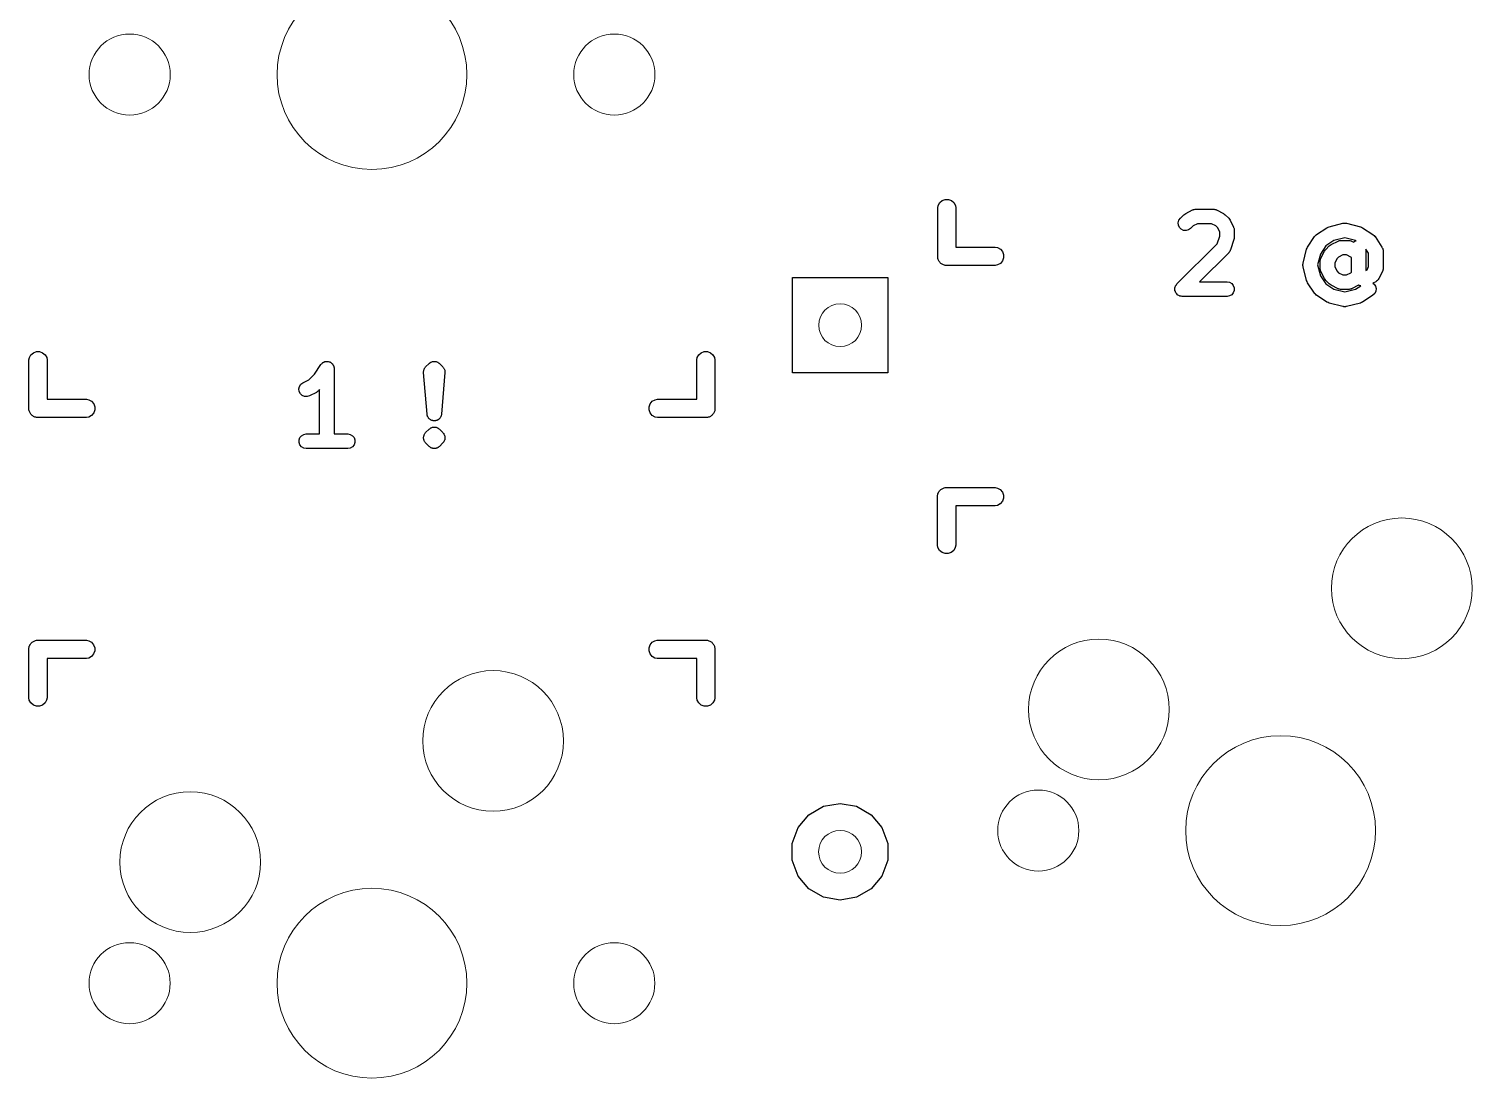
# Model space of a CAD drawing. Header units: millimetres. Extents: x 24 to 207, y 13 to 184.
# Drawn here: x 54.97 to 85.23, y 114.1 to 136.1 of the extents above; entities that cross this region are included whole.
import ezdxf

# ---------------------------------------------------------------- set-up
doc = ezdxf.new("R2010")
doc.units = ezdxf.units.MM
doc.header["$MEASUREMENT"] = 0
doc.layers.get('0').update_dxf_attribs({"lineweight": 0, "true_color": 0xf6921e})
doc.layers.add('PCB', color=7, linetype='Continuous', lineweight=0, true_color=0x38e42f)
doc.layers.add('Silk', color=142, linetype='Continuous')

# ---------------------------------------------------------------- blocks, each defined once
blk = doc.blocks.new('PCB')
at = {"color": 0}
for centre, radius in [((0.097, 15.809), 1.99), ((-4.983, 15.809), 0.85), ((5.177, 15.809), 0.85), ((9.911, 10.554), 0.45), ((21.685, 5.037), 1.475), ((15.335, 2.497), 1.475), ((2.636, 1.837), 1.475), ((19.145, -0.043), 1.99), ((-3.714, -0.703), 1.475), ((14.065, -0.043), 0.85), ((9.909, -0.488), 0.45), ((0.096, -3.243), 1.99), ((-4.984, -3.243), 0.85), ((5.176, -3.243), 0.85)]:
    blk.add_circle(centre, radius, dxfattribs=at)

msp = doc.modelspace()

# ---------------------------------------------------------------- linework, layer by layer
at = {"layer": 'Silk', "linetype": 'Continuous'}
for p, q in [((74.12, 132.499), (74.184, 132.522)), ((74.184, 132.522), (74.251, 132.522)), ((74.251, 132.522), (74.314, 132.499)), ((74.027, 132.348), (74.035, 132.398)), ((74.027, 131.365), (74.027, 132.348)), ((74.035, 132.398), (74.069, 132.456)), ((74.069, 132.456), (74.12, 132.499)), ((74.314, 132.499), (74.365, 132.456)), ((74.365, 132.456), (74.399, 132.398)), ((74.399, 132.398), (74.408, 132.348)), ((74.408, 132.348), (74.408, 131.522)), ((79.186, 132.201), (79.206, 132.215)), ((79.206, 132.215), (79.226, 132.23)), ((79.226, 132.23), (79.371, 132.302)), ((79.371, 132.302), (79.379, 132.305)), ((79.379, 132.305), (79.387, 132.309)), ((79.387, 132.309), (79.405, 132.312)), ((79.405, 132.312), (79.422, 132.318)), ((79.422, 132.318), (79.43, 132.317)), ((79.43, 132.317), (79.439, 132.319)), ((79.439, 132.319), (79.802, 132.319)), ((79.802, 132.319), (79.811, 132.317)), ((79.811, 132.317), (79.819, 132.318)), ((79.819, 132.318), (79.836, 132.312)), ((79.836, 132.312), (79.854, 132.309)), ((79.854, 132.309), (79.862, 132.305)), ((79.862, 132.305), (79.87, 132.302)), ((79.87, 132.302), (80.015, 132.23)), ((80.015, 132.23), (80.035, 132.215)), ((80.035, 132.215), (80.055, 132.201)), ((79.07, 132.034), (79.083, 132.085)), ((79.074, 131.982), (79.07, 132.034)), ((79.097, 131.934), (79.074, 131.982)), ((79.083, 132.085), (79.114, 132.129)), ((79.134, 131.896), (79.097, 131.934)), ((79.114, 132.129), (79.186, 132.201)), ((79.329, 131.913), (79.286, 131.883)), ((79.384, 131.968), (79.329, 131.913)), ((79.475, 132.014), (79.384, 131.968)), ((79.766, 132.014), (79.475, 132.014)), ((79.857, 131.968), (79.766, 132.014)), ((79.894, 131.931), (79.857, 131.968)), ((79.94, 131.84), (79.894, 131.931)), ((80.055, 132.201), (80.127, 132.129)), ((80.127, 132.129), (80.141, 132.109)), ((80.141, 132.109), (80.156, 132.089)), ((80.156, 132.089), (80.229, 131.944)), ((80.229, 131.944), (80.231, 131.936)), ((80.231, 131.936), (80.235, 131.928)), ((80.235, 131.928), (80.239, 131.91)), ((81.967, 131.785), (82.185, 131.93)), ((82.185, 131.93), (82.209, 131.941)), ((82.209, 131.941), (82.232, 131.951)), ((82.232, 131.951), (82.523, 132.024)), ((82.523, 132.024), (82.533, 132.025)), ((82.533, 132.025), (82.544, 132.027)), ((82.544, 132.027), (82.56, 132.026)), ((82.56, 132.026), (82.576, 132.027)), ((82.576, 132.027), (82.586, 132.025)), ((82.586, 132.025), (82.597, 132.024)), ((82.597, 132.024), (82.887, 131.951)), ((82.887, 131.951), (82.911, 131.941)), ((82.911, 131.941), (82.934, 131.93)), ((82.934, 131.93), (83.152, 131.785)), ((79.182, 131.874), (79.134, 131.896)), ((79.235, 131.869), (79.182, 131.874)), ((79.286, 131.883), (79.235, 131.869)), ((79.886, 131.595), (79.94, 131.755)), ((79.94, 131.755), (79.94, 131.84)), ((80.237, 131.683), (80.164, 131.465)), ((80.24, 131.707), (80.237, 131.683)), ((80.239, 131.91), (80.244, 131.893)), ((80.245, 131.731), (80.24, 131.707)), ((80.244, 131.893), (80.243, 131.885)), ((80.243, 131.885), (80.245, 131.876)), ((80.245, 131.876), (80.245, 131.731)), ((81.78, 131.525), (81.925, 131.743)), ((81.925, 131.743), (81.927, 131.745)), ((81.927, 131.745), (81.929, 131.748)), ((81.929, 131.748), (81.946, 131.764)), ((81.946, 131.764), (81.961, 131.781)), ((81.961, 131.781), (81.965, 131.783)), ((81.965, 131.783), (81.967, 131.785)), ((82.332, 131.662), (82.162, 131.548)), ((82.274, 131.577), (82.419, 131.649)), ((82.56, 131.719), (82.332, 131.662)), ((82.419, 131.649), (82.427, 131.652)), ((82.427, 131.652), (82.435, 131.656)), ((82.435, 131.656), (82.453, 131.659)), ((82.453, 131.659), (82.47, 131.664)), ((82.47, 131.664), (82.478, 131.664)), ((82.478, 131.664), (82.487, 131.665)), ((82.487, 131.665), (82.632, 131.665)), ((82.787, 131.662), (82.56, 131.719)), ((82.632, 131.665), (82.641, 131.664)), ((82.641, 131.664), (82.65, 131.664)), ((82.65, 131.664), (82.667, 131.659)), ((82.667, 131.659), (82.684, 131.656)), ((82.684, 131.656), (82.692, 131.652)), ((82.692, 131.652), (82.7, 131.649)), ((82.7, 131.649), (82.75, 131.625)), ((82.75, 131.625), (82.774, 131.645)), ((82.774, 131.645), (82.799, 131.654)), ((82.799, 131.654), (82.787, 131.662)), ((83.152, 131.785), (83.155, 131.783)), ((83.155, 131.783), (83.158, 131.781)), ((83.158, 131.781), (83.174, 131.764)), ((83.174, 131.764), (83.19, 131.748)), ((83.19, 131.748), (83.192, 131.745)), ((83.192, 131.745), (83.194, 131.743)), ((83.194, 131.743), (83.34, 131.525)), ((74.027, 131.298), (74.027, 131.365)), ((74.408, 131.522), (75.234, 131.522)), ((75.234, 131.522), (75.283, 131.513)), ((75.283, 131.513), (75.341, 131.48)), ((75.341, 131.48), (75.385, 131.428)), ((75.385, 131.428), (75.408, 131.365)), ((75.408, 131.365), (75.408, 131.298)), ((79.041, 130.75), (79.886, 131.595)), ((80.127, 131.405), (79.517, 130.795)), ((80.132, 131.412), (80.127, 131.405)), ((80.139, 131.418), (80.132, 131.412)), ((80.148, 131.434), (80.139, 131.418)), ((80.158, 131.449), (80.148, 131.434)), ((80.16, 131.457), (80.158, 131.449)), ((80.164, 131.465), (80.16, 131.457)), ((81.686, 131.187), (81.759, 131.477)), ((81.759, 131.477), (81.769, 131.501)), ((81.769, 131.501), (81.78, 131.525)), ((82.048, 131.378), (81.991, 131.15)), ((82.162, 131.548), (82.048, 131.378)), ((82.061, 131.291), (82.133, 131.436)), ((82.133, 131.436), (82.148, 131.456)), ((82.148, 131.456), (82.162, 131.476)), ((82.162, 131.476), (82.234, 131.548)), ((82.234, 131.548), (82.254, 131.562)), ((82.254, 131.562), (82.274, 131.577)), ((82.432, 131.315), (82.395, 131.278)), ((82.523, 131.361), (82.432, 131.315)), ((82.596, 131.361), (82.523, 131.361)), ((82.687, 131.315), (82.596, 131.361)), ((82.698, 131.305), (82.687, 131.315)), ((83.06, 131.394), (83.002, 131.481)), ((83.002, 131.481), (83.002, 131.034)), ((83.06, 131.114), (83.06, 131.394)), ((83.34, 131.525), (83.347, 131.508)), ((83.347, 131.508), (83.356, 131.493)), ((83.356, 131.493), (83.357, 131.484)), ((83.357, 131.484), (83.361, 131.477)), ((83.361, 131.477), (83.362, 131.458)), ((83.362, 131.458), (83.365, 131.44)), ((83.365, 131.44), (83.365, 131.078)), ((74.032, 131.282), (74.027, 131.298)), ((74.035, 131.265), (74.032, 131.282)), ((74.044, 131.251), (74.035, 131.265)), ((74.05, 131.235), (74.044, 131.251)), ((74.06, 131.222), (74.05, 131.235)), ((74.069, 131.207), (74.06, 131.222)), ((74.082, 131.196), (74.069, 131.207)), ((74.093, 131.183), (74.082, 131.196)), ((74.107, 131.175), (74.093, 131.183)), ((74.12, 131.164), (74.107, 131.175)), ((74.136, 131.158), (74.12, 131.164)), ((74.151, 131.15), (74.136, 131.158)), ((74.168, 131.147), (74.151, 131.15)), ((74.184, 131.141), (74.168, 131.147)), ((74.2, 131.141), (74.184, 131.141)), ((75.234, 131.141), (74.2, 131.141)), ((74.2, 131.141), (74.2, 131.141)), ((75.283, 131.15), (75.234, 131.141)), ((75.341, 131.183), (75.283, 131.15)), ((75.385, 131.235), (75.341, 131.183)), ((75.408, 131.298), (75.385, 131.235)), ((81.682, 131.166), (81.685, 131.176)), ((81.683, 131.15), (81.682, 131.166)), ((81.682, 131.134), (81.683, 131.15)), ((81.685, 131.124), (81.682, 131.134)), ((81.685, 131.176), (81.686, 131.187)), ((81.686, 131.113), (81.685, 131.124)), ((81.759, 130.823), (81.686, 131.113)), ((81.991, 131.15), (82.048, 130.922)), ((82.044, 131.223), (82.046, 131.231)), ((82.044, 131.078), (82.044, 131.223)), ((82.046, 131.069), (82.044, 131.078)), ((82.045, 131.24), (82.051, 131.257)), ((82.046, 131.231), (82.045, 131.24)), ((82.045, 131.06), (82.046, 131.069)), ((82.051, 131.043), (82.045, 131.06)), ((82.051, 131.257), (82.054, 131.275)), ((82.054, 131.025), (82.051, 131.043)), ((82.054, 131.275), (82.058, 131.282)), ((82.058, 131.018), (82.054, 131.025)), ((82.058, 131.282), (82.061, 131.291)), ((82.061, 131.009), (82.058, 131.018)), ((82.133, 130.864), (82.061, 131.009)), ((82.395, 131.278), (82.349, 131.187)), ((82.349, 131.187), (82.349, 131.114)), ((82.349, 131.114), (82.395, 131.023)), ((82.395, 131.023), (82.432, 130.985)), ((82.698, 130.996), (82.698, 131.305)), ((83.002, 131.034), (83.027, 131.046)), ((83.027, 131.046), (83.06, 131.114)), ((83.349, 131.009), (83.277, 130.864)), ((83.352, 131.018), (83.349, 131.009)), ((83.356, 131.025), (83.352, 131.018)), ((83.359, 131.043), (83.356, 131.025)), ((83.364, 131.06), (83.359, 131.043)), ((83.365, 131.078), (83.364, 131.069)), ((83.364, 131.069), (83.364, 131.06)), ((70.981, 128.887), (70.981, 130.887)), ((70.981, 130.887), (72.981, 130.887)), ((72.981, 130.887), (72.981, 128.887)), ((79.006, 130.687), (79.011, 130.707)), ((79.011, 130.707), (79.015, 130.712)), ((79.015, 130.712), (79.017, 130.718)), ((79.017, 130.718), (79.03, 130.734)), ((79.03, 130.734), (79.041, 130.75)), ((79.517, 130.795), (80.092, 130.795)), ((80.092, 130.795), (80.144, 130.785)), ((80.144, 130.785), (80.19, 130.759)), ((80.19, 130.759), (80.224, 130.718)), ((80.224, 130.718), (80.242, 130.669)), ((81.769, 130.799), (81.759, 130.823)), ((81.78, 130.775), (81.769, 130.799)), ((81.925, 130.558), (81.78, 130.775)), ((82.048, 130.922), (82.162, 130.752)), ((82.148, 130.845), (82.133, 130.864)), ((82.162, 130.825), (82.148, 130.845)), ((82.234, 130.752), (82.162, 130.825)), ((82.162, 130.752), (82.332, 130.638)), ((82.254, 130.738), (82.234, 130.752)), ((82.274, 130.724), (82.254, 130.738)), ((82.419, 130.651), (82.274, 130.724)), ((82.432, 130.985), (82.523, 130.94)), ((82.523, 130.94), (82.596, 130.94)), ((82.596, 130.94), (82.687, 130.985)), ((82.687, 130.985), (82.698, 130.996)), ((82.846, 130.724), (82.7, 130.651)), ((82.787, 130.638), (82.897, 130.711)), ((82.85, 130.727), (82.846, 130.724)), ((82.858, 130.722), (82.85, 130.727)), ((82.865, 130.72), (82.858, 130.722)), ((82.87, 130.717), (82.865, 130.72)), ((82.89, 130.713), (82.87, 130.717)), ((82.897, 130.711), (82.89, 130.713)), ((83.208, 130.796), (83.151, 130.767)), ((83.151, 130.767), (83.178, 130.747)), ((83.178, 130.747), (83.207, 130.703)), ((83.207, 130.703), (83.22, 130.652)), ((83.226, 130.809), (83.208, 130.796)), ((83.245, 130.822), (83.226, 130.809)), ((83.248, 130.825), (83.245, 130.822)), ((83.251, 130.828), (83.248, 130.825)), ((83.263, 130.846), (83.251, 130.828)), ((83.277, 130.864), (83.263, 130.846)), ((78.997, 130.655), (78.999, 130.662)), ((78.999, 130.636), (78.997, 130.655)), ((78.999, 130.669), (79.006, 130.687)), ((78.999, 130.662), (78.999, 130.669)), ((78.999, 130.616), (78.999, 130.636)), ((79.001, 130.609), (78.999, 130.616)), ((79.002, 130.603), (79.001, 130.609)), ((79.01, 130.585), (79.002, 130.603)), ((79.017, 130.566), (79.01, 130.585)), ((79.021, 130.561), (79.017, 130.566)), ((79.024, 130.555), (79.021, 130.561)), ((79.038, 130.541), (79.024, 130.555)), ((79.051, 130.525), (79.038, 130.541)), ((79.057, 130.522), (79.051, 130.525)), ((79.061, 130.517), (79.057, 130.522)), ((79.079, 130.509), (79.061, 130.517)), ((79.097, 130.499), (79.079, 130.509)), ((79.103, 130.498), (79.097, 130.499)), ((79.109, 130.495), (79.103, 130.498)), ((79.129, 130.493), (79.109, 130.495)), ((79.149, 130.49), (79.129, 130.493)), ((80.092, 130.49), (79.149, 130.49)), ((80.144, 130.499), (80.092, 130.49)), ((80.19, 130.525), (80.144, 130.499)), ((80.224, 130.566), (80.19, 130.525)), ((80.242, 130.616), (80.224, 130.566)), ((80.242, 130.669), (80.242, 130.616)), ((81.927, 130.555), (81.925, 130.558)), ((81.929, 130.552), (81.927, 130.555)), ((81.946, 130.536), (81.929, 130.552)), ((81.961, 130.519), (81.946, 130.536)), ((81.965, 130.518), (81.961, 130.519)), ((81.967, 130.515), (81.965, 130.518)), ((82.185, 130.37), (81.967, 130.515)), ((82.332, 130.638), (82.56, 130.582)), ((82.427, 130.649), (82.419, 130.651)), ((82.435, 130.644), (82.427, 130.649)), ((82.453, 130.641), (82.435, 130.644)), ((82.47, 130.636), (82.453, 130.641)), ((82.478, 130.636), (82.47, 130.636)), ((82.487, 130.635), (82.478, 130.636)), ((82.632, 130.635), (82.487, 130.635)), ((82.56, 130.582), (82.787, 130.638)), ((82.641, 130.636), (82.632, 130.635)), ((82.65, 130.636), (82.641, 130.636)), ((82.667, 130.641), (82.65, 130.636)), ((82.684, 130.644), (82.667, 130.641)), ((82.692, 130.649), (82.684, 130.644)), ((82.7, 130.651), (82.692, 130.649)), ((83.152, 130.515), (82.934, 130.37)), ((83.19, 130.552), (83.152, 130.515)), ((83.214, 130.599), (83.19, 130.552)), ((83.22, 130.652), (83.214, 130.599)), ((82.209, 130.36), (82.185, 130.37)), ((82.232, 130.349), (82.209, 130.36)), ((82.523, 130.277), (82.232, 130.349)), ((82.533, 130.276), (82.523, 130.277)), ((82.544, 130.273), (82.533, 130.276)), ((82.56, 130.274), (82.544, 130.273)), ((82.576, 130.273), (82.56, 130.274)), ((82.586, 130.276), (82.576, 130.273)), ((82.597, 130.277), (82.586, 130.276)), ((82.887, 130.349), (82.597, 130.277)), ((82.911, 130.36), (82.887, 130.349)), ((82.934, 130.37), (82.911, 130.36)), ((54.977, 129.158), (54.985, 129.208)), ((54.985, 129.208), (55.019, 129.266)), ((55.019, 129.266), (55.07, 129.309)), ((55.07, 129.309), (55.134, 129.332)), ((55.134, 129.332), (55.201, 129.332)), ((55.201, 129.332), (55.264, 129.309)), ((55.264, 129.309), (55.315, 129.266)), ((55.315, 129.266), (55.349, 129.208)), ((55.349, 129.208), (55.358, 129.158)), ((68.977, 129.158), (68.985, 129.208)), ((68.985, 129.208), (69.019, 129.266)), ((69.019, 129.266), (69.07, 129.309)), ((69.07, 129.309), (69.134, 129.332)), ((69.134, 129.332), (69.201, 129.332)), ((69.201, 129.332), (69.264, 129.309)), ((69.264, 129.309), (69.315, 129.266)), ((69.315, 129.266), (69.349, 129.208)), ((69.349, 129.208), (69.358, 129.158)), ((54.977, 128.175), (54.977, 129.158)), ((55.358, 129.158), (55.358, 128.332)), ((60.96, 128.856), (61.097, 129.061)), ((61.097, 129.061), (61.103, 129.067)), ((61.103, 129.067), (61.107, 129.074)), ((61.107, 129.074), (61.121, 129.086)), ((61.121, 129.086), (61.133, 129.099)), ((61.133, 129.099), (61.141, 129.103)), ((61.141, 129.103), (61.147, 129.108)), ((61.147, 129.108), (61.165, 129.114)), ((61.165, 129.114), (61.181, 129.122)), ((61.181, 129.122), (61.189, 129.123)), ((61.189, 129.123), (61.197, 129.126)), ((61.197, 129.126), (61.215, 129.126)), ((61.215, 129.126), (61.233, 129.128)), ((61.233, 129.128), (61.242, 129.126)), ((61.242, 129.126), (61.25, 129.126)), ((61.25, 129.126), (61.267, 129.12)), ((61.267, 129.12), (61.285, 129.116)), ((61.285, 129.116), (61.292, 129.111)), ((61.292, 129.111), (61.3, 129.108)), ((61.3, 129.108), (61.314, 129.096)), ((61.314, 129.096), (61.329, 129.086)), ((61.329, 129.086), (61.334, 129.08)), ((61.334, 129.08), (61.34, 129.074)), ((61.34, 129.074), (61.35, 129.058)), ((61.35, 129.058), (61.36, 129.044)), ((61.36, 129.044), (61.363, 129.036)), ((61.363, 129.036), (61.367, 129.028)), ((61.367, 129.028), (61.37, 129.01)), ((61.37, 129.01), (61.375, 128.993)), ((61.375, 128.993), (61.375, 128.985)), ((61.375, 128.985), (61.376, 128.976)), ((61.376, 128.976), (61.376, 127.605)), ((63.249, 128.917), (63.253, 128.93)), ((63.25, 128.904), (63.249, 128.917)), ((63.249, 128.891), (63.25, 128.904)), ((63.322, 128.02), (63.249, 128.891)), ((63.253, 128.93), (63.254, 128.944)), ((63.254, 128.944), (63.259, 128.955)), ((63.259, 128.955), (63.263, 128.968)), ((63.263, 128.968), (63.271, 128.979)), ((63.271, 128.979), (63.276, 128.992)), ((63.276, 128.992), (63.286, 129.001)), ((63.286, 129.001), (63.293, 129.011)), ((63.293, 129.011), (63.366, 129.084)), ((63.366, 129.084), (63.377, 129.092)), ((63.377, 129.092), (63.386, 129.101)), ((63.386, 129.101), (63.392, 129.104)), ((63.392, 129.104), (63.397, 129.108)), ((63.397, 129.108), (63.403, 129.11)), ((63.403, 129.11), (63.409, 129.114)), ((63.409, 129.114), (63.422, 129.118)), ((63.422, 129.118), (63.434, 129.123)), ((63.434, 129.123), (63.441, 129.124)), ((63.441, 129.124), (63.447, 129.126)), ((63.447, 129.126), (63.454, 129.126)), ((63.454, 129.126), (63.46, 129.128)), ((63.46, 129.128), (63.473, 129.127)), ((63.473, 129.127), (63.487, 129.128)), ((63.487, 129.128), (63.493, 129.126)), ((63.493, 129.126), (63.5, 129.126)), ((63.5, 129.126), (63.506, 129.124)), ((63.506, 129.124), (63.513, 129.123)), ((63.513, 129.123), (63.525, 129.118)), ((63.525, 129.118), (63.538, 129.114)), ((63.538, 129.114), (63.543, 129.11)), ((63.543, 129.11), (63.55, 129.108)), ((63.55, 129.108), (63.555, 129.104)), ((63.555, 129.104), (63.561, 129.101)), ((63.561, 129.101), (63.57, 129.092)), ((63.57, 129.092), (63.581, 129.084)), ((63.581, 129.084), (63.654, 129.011)), ((63.698, 128.891), (63.625, 128.02)), ((63.654, 129.011), (63.661, 129.001)), ((63.661, 129.001), (63.67, 128.992)), ((63.67, 128.992), (63.676, 128.979)), ((63.676, 128.979), (63.684, 128.968)), ((63.684, 128.968), (63.687, 128.955)), ((63.687, 128.955), (63.693, 128.944)), ((63.693, 128.944), (63.694, 128.93)), ((63.694, 128.93), (63.698, 128.917)), ((63.698, 128.917), (63.697, 128.904)), ((63.697, 128.904), (63.698, 128.891)), ((68.977, 128.332), (68.977, 129.158)), ((69.358, 129.158), (69.358, 128.125)), ((60.636, 128.55), (60.648, 128.601)), ((60.648, 128.601), (60.678, 128.646)), ((60.678, 128.646), (60.72, 128.677)), ((60.72, 128.677), (60.843, 128.739)), ((60.843, 128.739), (60.96, 128.856)), ((72.981, 128.887), (70.981, 128.887)), ((55.358, 128.332), (56.184, 128.332)), ((56.184, 128.332), (56.233, 128.323)), ((56.233, 128.323), (56.291, 128.29)), ((56.291, 128.29), (56.335, 128.238)), ((60.642, 128.497), (60.636, 128.55)), ((60.666, 128.45), (60.642, 128.497)), ((60.704, 128.414), (60.666, 128.45)), ((60.753, 128.393), (60.704, 128.414)), ((60.806, 128.389), (60.753, 128.393)), ((60.856, 128.404), (60.806, 128.389)), ((61.002, 128.477), (60.856, 128.404)), ((61.021, 128.492), (61.002, 128.477)), ((61.041, 128.506), (61.021, 128.492)), ((61.071, 128.536), (61.041, 128.506)), ((61.071, 127.605), (61.071, 128.536)), ((68, 128.238), (68.043, 128.29)), ((68.043, 128.29), (68.101, 128.323)), ((68.101, 128.323), (68.15, 128.332)), ((68.15, 128.332), (68.977, 128.332)), ((54.977, 128.108), (54.977, 128.175)), ((54.982, 128.092), (54.977, 128.108)), ((54.985, 128.075), (54.982, 128.092)), ((54.994, 128.061), (54.985, 128.075)), ((55, 128.045), (54.994, 128.061)), ((55.01, 128.032), (55, 128.045)), ((55.019, 128.017), (55.01, 128.032)), ((55.032, 128.006), (55.019, 128.017)), ((55.043, 127.993), (55.032, 128.006)), ((55.057, 127.985), (55.043, 127.993)), ((55.07, 127.974), (55.057, 127.985)), ((56.291, 127.993), (56.233, 127.96)), ((56.335, 128.045), (56.291, 127.993)), ((56.335, 128.238), (56.358, 128.175)), ((56.358, 128.108), (56.335, 128.045)), ((56.358, 128.175), (56.358, 128.108)), ((63.325, 128.007), (63.322, 128.02)), ((63.326, 127.993), (63.325, 128.007)), ((63.329, 127.987), (63.326, 127.993)), ((63.33, 127.981), (63.329, 127.987)), ((63.333, 127.975), (63.33, 127.981)), ((63.617, 127.981), (63.613, 127.975)), ((63.618, 127.987), (63.617, 127.981)), ((63.62, 127.993), (63.618, 127.987)), ((63.622, 128.007), (63.62, 127.993)), ((63.625, 128.02), (63.622, 128.007)), ((67.977, 128.175), (68, 128.238)), ((67.977, 128.108), (67.977, 128.175)), ((68, 128.045), (67.977, 128.108)), ((68.043, 127.993), (68, 128.045)), ((68.101, 127.96), (68.043, 127.993)), ((69.277, 127.985), (69.264, 127.974)), ((69.291, 127.993), (69.277, 127.985)), ((69.302, 128.006), (69.291, 127.993)), ((69.315, 128.017), (69.302, 128.006)), ((69.324, 128.032), (69.315, 128.017)), ((69.335, 128.045), (69.324, 128.032)), ((69.34, 128.061), (69.335, 128.045)), ((69.349, 128.075), (69.34, 128.061)), ((69.352, 128.092), (69.349, 128.075)), ((69.358, 128.108), (69.352, 128.092)), ((69.358, 128.125), (69.358, 128.125)), ((69.358, 128.125), (69.358, 128.108)), ((55.086, 127.968), (55.07, 127.974)), ((55.101, 127.96), (55.086, 127.968)), ((55.118, 127.957), (55.101, 127.96)), ((55.134, 127.951), (55.118, 127.957)), ((55.15, 127.951), (55.134, 127.951)), ((56.184, 127.951), (55.15, 127.951)), ((55.15, 127.951), (55.15, 127.951)), ((56.233, 127.96), (56.184, 127.951)), ((63.293, 127.633), (63.366, 127.705)), ((63.335, 127.969), (63.333, 127.975)), ((63.343, 127.957), (63.335, 127.969)), ((63.349, 127.945), (63.343, 127.957)), ((63.353, 127.94), (63.349, 127.945)), ((63.357, 127.935), (63.353, 127.94)), ((63.362, 127.931), (63.357, 127.935)), ((63.365, 127.925), (63.362, 127.931)), ((63.377, 127.917), (63.365, 127.925)), ((63.366, 127.705), (63.377, 127.713)), ((63.386, 127.908), (63.377, 127.917)), ((63.377, 127.713), (63.386, 127.722)), ((63.392, 127.905), (63.386, 127.908)), ((63.386, 127.722), (63.392, 127.725)), ((63.397, 127.901), (63.392, 127.905)), ((63.392, 127.725), (63.397, 127.729)), ((63.403, 127.899), (63.397, 127.901)), ((63.397, 127.729), (63.403, 127.732)), ((63.408, 127.895), (63.403, 127.899)), ((63.403, 127.732), (63.409, 127.735)), ((63.422, 127.891), (63.408, 127.895)), ((63.409, 127.735), (63.422, 127.739)), ((63.435, 127.885), (63.422, 127.891)), ((63.422, 127.739), (63.434, 127.745)), ((63.434, 127.745), (63.441, 127.745)), ((63.441, 127.885), (63.435, 127.885)), ((63.447, 127.883), (63.441, 127.885)), ((63.441, 127.745), (63.447, 127.747)), ((63.453, 127.883), (63.447, 127.883)), ((63.447, 127.747), (63.454, 127.747)), ((63.459, 127.881), (63.453, 127.883)), ((63.454, 127.747), (63.46, 127.749)), ((63.473, 127.882), (63.459, 127.881)), ((63.46, 127.749), (63.473, 127.748)), ((63.487, 127.881), (63.473, 127.882)), ((63.473, 127.748), (63.487, 127.749)), ((63.493, 127.883), (63.487, 127.881)), ((63.487, 127.749), (63.493, 127.747)), ((63.5, 127.883), (63.493, 127.883)), ((63.493, 127.747), (63.5, 127.747)), ((63.506, 127.885), (63.5, 127.883)), ((63.5, 127.747), (63.506, 127.745)), ((63.512, 127.885), (63.506, 127.885)), ((63.506, 127.745), (63.513, 127.745)), ((63.525, 127.891), (63.512, 127.885)), ((63.513, 127.745), (63.525, 127.739)), ((63.538, 127.895), (63.525, 127.891)), ((63.525, 127.739), (63.538, 127.735)), ((63.544, 127.899), (63.538, 127.895)), ((63.538, 127.735), (63.543, 127.732)), ((63.543, 127.732), (63.55, 127.729)), ((63.55, 127.901), (63.544, 127.899)), ((63.554, 127.905), (63.55, 127.901)), ((63.55, 127.729), (63.555, 127.725)), ((63.56, 127.908), (63.554, 127.905)), ((63.555, 127.725), (63.561, 127.722)), ((63.57, 127.917), (63.56, 127.908)), ((63.561, 127.722), (63.57, 127.713)), ((63.582, 127.925), (63.57, 127.917)), ((63.57, 127.713), (63.581, 127.705)), ((63.581, 127.705), (63.654, 127.633)), ((63.585, 127.931), (63.582, 127.925)), ((63.59, 127.935), (63.585, 127.931)), ((63.593, 127.94), (63.59, 127.935)), ((63.598, 127.945), (63.593, 127.94)), ((63.604, 127.957), (63.598, 127.945)), ((63.612, 127.969), (63.604, 127.957)), ((63.613, 127.975), (63.612, 127.969)), ((68.15, 127.951), (68.101, 127.96)), ((69.184, 127.951), (68.15, 127.951)), ((69.201, 127.951), (69.184, 127.951)), ((69.184, 127.951), (69.184, 127.951)), ((69.217, 127.957), (69.201, 127.951)), ((69.233, 127.96), (69.217, 127.957)), ((69.248, 127.968), (69.233, 127.96)), ((69.264, 127.974), (69.248, 127.968)), ((60.638, 127.479), (60.656, 127.528)), ((60.638, 127.426), (60.638, 127.479)), ((60.656, 127.376), (60.638, 127.426)), ((60.656, 127.528), (60.69, 127.569)), ((60.69, 127.335), (60.656, 127.376)), ((60.69, 127.569), (60.736, 127.595)), ((60.736, 127.595), (60.788, 127.605)), ((60.788, 127.605), (61.071, 127.605)), ((61.376, 127.605), (61.659, 127.605)), ((61.659, 127.605), (61.711, 127.595)), ((61.711, 127.595), (61.757, 127.569)), ((61.757, 127.569), (61.791, 127.528)), ((61.791, 127.376), (61.757, 127.335)), ((61.791, 127.528), (61.809, 127.479)), ((61.809, 127.426), (61.791, 127.376)), ((61.809, 127.479), (61.809, 127.426)), ((63.249, 127.538), (63.252, 127.551)), ((63.25, 127.525), (63.249, 127.538)), ((63.249, 127.511), (63.25, 127.525)), ((63.252, 127.499), (63.249, 127.511)), ((63.252, 127.551), (63.254, 127.564)), ((63.254, 127.485), (63.252, 127.499)), ((63.254, 127.564), (63.259, 127.576)), ((63.259, 127.473), (63.254, 127.485)), ((63.259, 127.576), (63.263, 127.589)), ((63.263, 127.46), (63.259, 127.473)), ((63.263, 127.589), (63.27, 127.6)), ((63.27, 127.449), (63.263, 127.46)), ((63.27, 127.6), (63.276, 127.612)), ((63.276, 127.437), (63.27, 127.449)), ((63.276, 127.612), (63.285, 127.622)), ((63.285, 127.428), (63.276, 127.437)), ((63.285, 127.622), (63.293, 127.633)), ((63.293, 127.417), (63.285, 127.428)), ((63.366, 127.344), (63.293, 127.417)), ((63.654, 127.417), (63.581, 127.344)), ((63.654, 127.633), (63.661, 127.622)), ((63.661, 127.428), (63.654, 127.417)), ((63.661, 127.622), (63.671, 127.612)), ((63.671, 127.437), (63.661, 127.428)), ((63.671, 127.612), (63.676, 127.6)), ((63.676, 127.449), (63.671, 127.437)), ((63.676, 127.6), (63.684, 127.589)), ((63.684, 127.46), (63.676, 127.449)), ((63.684, 127.589), (63.688, 127.576)), ((63.688, 127.473), (63.684, 127.46)), ((63.688, 127.576), (63.693, 127.564)), ((63.693, 127.485), (63.688, 127.473)), ((63.693, 127.564), (63.694, 127.551)), ((63.694, 127.499), (63.693, 127.485)), ((63.694, 127.551), (63.698, 127.538)), ((63.698, 127.511), (63.694, 127.499)), ((63.698, 127.538), (63.697, 127.525)), ((63.697, 127.525), (63.698, 127.511)), ((60.736, 127.309), (60.69, 127.335)), ((60.788, 127.3), (60.736, 127.309)), ((61.659, 127.3), (60.788, 127.3)), ((61.711, 127.309), (61.659, 127.3)), ((61.757, 127.335), (61.711, 127.309)), ((63.377, 127.337), (63.366, 127.344)), ((63.386, 127.327), (63.377, 127.337)), ((63.392, 127.325), (63.386, 127.327)), ((63.397, 127.32), (63.392, 127.325)), ((63.403, 127.318), (63.397, 127.32)), ((63.409, 127.314), (63.403, 127.318)), ((63.422, 127.311), (63.409, 127.314)), ((63.434, 127.305), (63.422, 127.311)), ((63.441, 127.304), (63.434, 127.305)), ((63.447, 127.302), (63.441, 127.304)), ((63.454, 127.302), (63.447, 127.302)), ((63.46, 127.3), (63.454, 127.302)), ((63.473, 127.302), (63.46, 127.3)), ((63.487, 127.3), (63.473, 127.302)), ((63.493, 127.302), (63.487, 127.3)), ((63.5, 127.302), (63.493, 127.302)), ((63.506, 127.304), (63.5, 127.302)), ((63.513, 127.305), (63.506, 127.304)), ((63.525, 127.311), (63.513, 127.305)), ((63.538, 127.314), (63.525, 127.311)), ((63.543, 127.318), (63.538, 127.314)), ((63.55, 127.32), (63.543, 127.318)), ((63.555, 127.325), (63.55, 127.32)), ((63.561, 127.327), (63.555, 127.325)), ((63.57, 127.337), (63.561, 127.327)), ((63.581, 127.344), (63.57, 127.337)), ((74.134, 126.463), (74.148, 126.471)), ((74.148, 126.471), (74.165, 126.474)), ((74.165, 126.474), (74.181, 126.48)), ((74.181, 126.48), (74.198, 126.48)), ((74.198, 126.48), (74.198, 126.48)), ((74.198, 126.48), (75.231, 126.48)), ((75.231, 126.48), (75.281, 126.471)), ((75.281, 126.471), (75.339, 126.438)), ((74.024, 126.323), (74.03, 126.339)), ((74.024, 126.306), (74.024, 126.323)), ((74.024, 125.273), (74.024, 126.306)), ((74.024, 126.306), (74.024, 126.306)), ((74.03, 126.339), (74.033, 126.356)), ((74.033, 126.356), (74.041, 126.37)), ((74.041, 126.37), (74.047, 126.386)), ((74.047, 126.386), (74.058, 126.399)), ((74.058, 126.399), (74.066, 126.414)), ((74.066, 126.414), (74.079, 126.425)), ((74.079, 126.425), (74.09, 126.438)), ((74.09, 126.438), (74.105, 126.446)), ((74.105, 126.446), (74.118, 126.457)), ((74.118, 126.457), (74.134, 126.463)), ((75.339, 126.438), (75.382, 126.386)), ((75.382, 126.193), (75.339, 126.141)), ((75.382, 126.386), (75.405, 126.323)), ((75.405, 126.256), (75.382, 126.193)), ((75.405, 126.323), (75.405, 126.256)), ((75.231, 126.099), (74.405, 126.099)), ((74.405, 126.099), (74.405, 125.273)), ((75.281, 126.108), (75.231, 126.099)), ((75.339, 126.141), (75.281, 126.108)), ((74.033, 125.223), (74.024, 125.273)), ((74.405, 125.273), (74.396, 125.223)), ((74.066, 125.165), (74.033, 125.223)), ((74.118, 125.122), (74.066, 125.165)), ((74.181, 125.099), (74.118, 125.122)), ((74.248, 125.099), (74.181, 125.099)), ((74.311, 125.122), (74.248, 125.099)), ((74.363, 125.165), (74.311, 125.122)), ((74.396, 125.223), (74.363, 125.165)), ((54.981, 123.138), (54.984, 123.155)), ((54.984, 123.155), (54.993, 123.17)), ((54.993, 123.17), (54.998, 123.186)), ((54.998, 123.186), (55.009, 123.199)), ((55.009, 123.199), (55.018, 123.213)), ((55.018, 123.213), (55.031, 123.224)), ((55.031, 123.224), (55.042, 123.237)), ((55.042, 123.237), (55.056, 123.246)), ((55.056, 123.246), (55.069, 123.256)), ((55.069, 123.256), (55.085, 123.262)), ((55.085, 123.262), (55.1, 123.271)), ((55.1, 123.271), (55.116, 123.274)), ((55.116, 123.274), (55.132, 123.279)), ((55.132, 123.279), (55.149, 123.279)), ((55.149, 123.279), (55.149, 123.279)), ((55.149, 123.279), (56.183, 123.279)), ((56.183, 123.279), (56.232, 123.271)), ((56.232, 123.271), (56.29, 123.237)), ((56.29, 123.237), (56.333, 123.186)), ((56.333, 123.186), (56.356, 123.123)), ((67.975, 123.123), (67.998, 123.186)), ((67.998, 123.186), (68.042, 123.237)), ((68.042, 123.237), (68.1, 123.271)), ((68.1, 123.271), (68.149, 123.279)), ((68.149, 123.279), (69.183, 123.279)), ((69.183, 123.279), (69.199, 123.279)), ((69.183, 123.279), (69.183, 123.279)), ((69.199, 123.279), (69.215, 123.274)), ((69.215, 123.274), (69.232, 123.271)), ((69.232, 123.271), (69.247, 123.262)), ((69.247, 123.262), (69.263, 123.256)), ((69.263, 123.256), (69.276, 123.246)), ((69.276, 123.246), (69.29, 123.237)), ((69.29, 123.237), (69.301, 123.224)), ((69.301, 123.224), (69.314, 123.213)), ((69.314, 123.213), (69.323, 123.199)), ((69.323, 123.199), (69.333, 123.186)), ((69.333, 123.186), (69.339, 123.17)), ((69.339, 123.17), (69.348, 123.155)), ((69.348, 123.155), (69.351, 123.138)), ((54.975, 123.123), (54.981, 123.138)), ((54.975, 123.106), (54.975, 123.123)), ((54.975, 122.072), (54.975, 123.106)), ((54.975, 123.106), (54.975, 123.106)), ((56.183, 122.898), (55.356, 122.898)), ((55.356, 122.898), (55.356, 122.072)), ((56.232, 122.907), (56.183, 122.898)), ((56.29, 122.941), (56.232, 122.907)), ((56.333, 122.992), (56.29, 122.941)), ((56.356, 123.055), (56.333, 122.992)), ((56.356, 123.123), (56.356, 123.055)), ((67.975, 123.055), (67.975, 123.123)), ((67.998, 122.992), (67.975, 123.055)), ((68.042, 122.941), (67.998, 122.992)), ((68.1, 122.907), (68.042, 122.941)), ((68.149, 122.898), (68.1, 122.907)), ((68.975, 122.898), (68.149, 122.898)), ((68.975, 122.072), (68.975, 122.898)), ((69.351, 123.138), (69.356, 123.123)), ((69.356, 123.123), (69.356, 123.106)), ((69.356, 123.106), (69.356, 123.106)), ((69.356, 123.106), (69.356, 122.072)), ((54.984, 122.023), (54.975, 122.072)), ((55.018, 121.965), (54.984, 122.023)), ((55.069, 121.921), (55.018, 121.965)), ((55.314, 121.965), (55.263, 121.921)), ((55.348, 122.023), (55.314, 121.965)), ((55.356, 122.072), (55.348, 122.023)), ((68.984, 122.023), (68.975, 122.072)), ((69.018, 121.965), (68.984, 122.023)), ((69.069, 121.921), (69.018, 121.965)), ((69.314, 121.965), (69.263, 121.921)), ((69.348, 122.023), (69.314, 121.965)), ((69.356, 122.072), (69.348, 122.023)), ((55.132, 121.898), (55.069, 121.921)), ((55.199, 121.898), (55.132, 121.898)), ((55.263, 121.921), (55.199, 121.898)), ((69.132, 121.898), (69.069, 121.921)), ((69.199, 121.898), (69.132, 121.898)), ((69.263, 121.921), (69.199, 121.898)), ((71.631, 119.799), (71.979, 119.86)), ((71.979, 119.86), (72.326, 119.799)), ((71.099, 119.352), (71.326, 119.622)), ((71.326, 119.622), (71.631, 119.799)), ((72.326, 119.799), (72.631, 119.622)), ((72.631, 119.622), (72.858, 119.352)), ((70.979, 119.021), (71.099, 119.352)), ((72.858, 119.352), (72.979, 119.021)), ((70.979, 118.668), (70.979, 119.021)), ((72.979, 119.021), (72.979, 118.668)), ((71.099, 118.337), (70.979, 118.668)), ((72.979, 118.668), (72.858, 118.337)), ((71.326, 118.067), (71.099, 118.337)), ((72.858, 118.337), (72.631, 118.067)), ((71.631, 117.89), (71.326, 118.067)), ((72.631, 118.067), (72.326, 117.89)), ((71.979, 117.829), (71.631, 117.89)), ((72.326, 117.89), (71.979, 117.829))]:
    msp.add_line(p, q, dxfattribs=at)

# ---------------------------------------------------------------- block references
at = {"layer": 'PCB'}
msp.add_blockref('PCB', (62.071, 119.332), dxfattribs=at)

doc.saveas('drawing.dxf')
